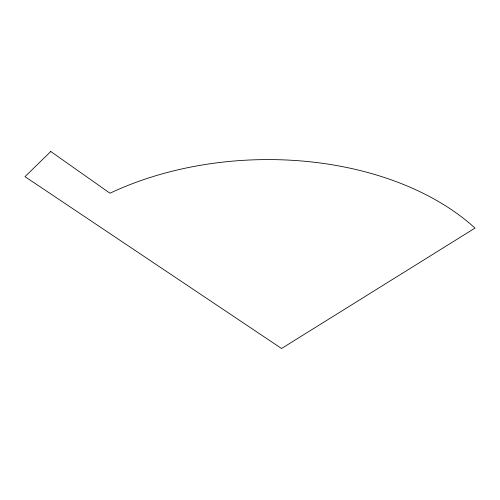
<?xml version="1.0" encoding="UTF-8"?>
<svg xmlns="http://www.w3.org/2000/svg" width="500" height="500" viewBox="0 0 500 500"><rect width="100%" height="100%" fill="white"/><g stroke="black" fill="none" stroke-linecap="round" stroke-linejoin="round"><path stroke-width="0.75" d="M50.769 151.506L25 176.675L281.556 348.494L475 228.094A261.163 168.219 -1.9 0 0 109.987 193.225L50.769 151.506"/></g></svg>
